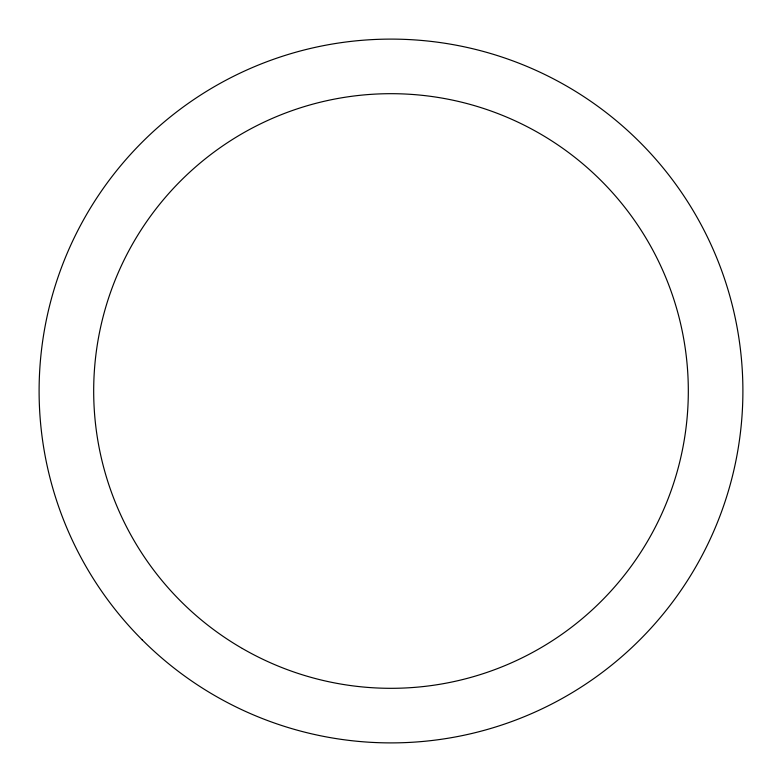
<?xml version="1.0" encoding="UTF-8"?>
<svg xmlns="http://www.w3.org/2000/svg" width="782" height="782" viewBox="0 0 782 782"><rect width="100%" height="100%" fill="white"/><g stroke="black" fill="none" stroke-linecap="round" stroke-linejoin="round"><path stroke-width="1.17" d="M142.168 639.832A351.9 351.9 0 0 0 730.906 482.074A351.9 351.9 0 0 0 299.926 51.094A351.9 351.9 0 0 0 142.168 639.832M242.342 648.483A297.316 297.316 0 0 0 688.316 391A297.316 297.316 0 0 0 242.342 133.517A297.316 297.316 0 0 0 242.342 648.483"/></g></svg>
